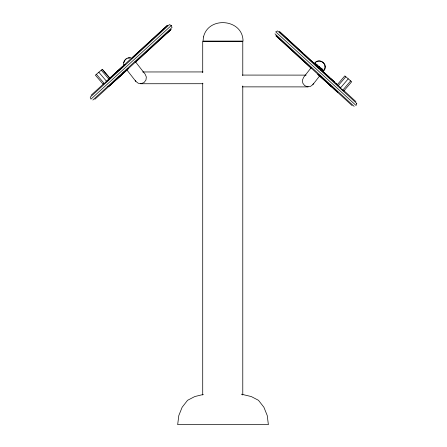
<?xml version="1.0" encoding="UTF-8"?>
<svg xmlns="http://www.w3.org/2000/svg" width="447" height="447" viewBox="0 0 447 447"><rect width="100%" height="100%" fill="white"/><g stroke="black" fill="none" stroke-linecap="round" stroke-linejoin="round"><path stroke-width="0.67" d="M123.892 62.636L124.484 61.021M311.252 67.558L303.625 77.32L302.429 80.13L302.803 83.153L304.636 85.589L307.447 86.779L310.469 86.411L312.906 84.572L313.381 83.449M116.684 78.638L116.131 79.795L126.814 70.14M312.906 84.572L319.683 75.895M322.985 71.671L323.829 70.592M337.39 84.584L344.81 75.895L351.683 81.762L343.821 90.965L339.418 87.199M337.96 85.958L345.816 76.755M340.385 88.031L348.247 78.828M342.815 90.104L350.677 80.901M124.685 60.485L126.244 58.803M123.59 65.977L125.071 64.541M107.783 86.712L109.353 85.969L119.98 75.979M122.003 74.079L124.031 72.174M126.054 70.274L127.574 68.844M131.859 58.104L167.407 25.35L105.922 81.684M135.469 62.256L171.123 29.401L94.842 99.307M91.121 95.245L103.939 83.5M171.307 25.501L90.937 99.145L90.221 97.167L169.396 24.619L171.307 25.501L172.022 27.485L92.853 100.033M167.245 32.961L170.117 30.329M109.766 78.242L122.45 66.732M123.461 65.815L124.987 64.429M122.495 73.358L124.015 71.978M109.353 85.969L128.63 68.475M112.588 75.582L124.249 65.044M112.465 75.996L117.142 71.883M118.176 70.972L120.254 69.145M102.262 69.296L110.124 78.499L102.262 69.296L95.395 75.163L103.257 84.366L108.632 79.773M123.819 72.291L124.864 71.414M126.954 69.654L128.524 68.33M203.346 394.455L194.747 396.562L187.567 400.305L182.164 407.217L178.806 415.537L177.671 424.65L268.379 424.65L267.239 415.537L263.886 407.217L258.483 400.305L251.303 396.562L241.335 394.181M130.613 57.752C126.557 57.177 122.607 60.976 123.601 65.094M127.943 58.009L130.233 57.92M142.654 71.967L202.96 71.933M242.341 75.079L306.111 75.118M140.581 83.745L202.966 83.712M242.335 86.863L308.184 86.897M317.923 67.503L318.974 68M126.618 69.592L135.86 81.421L138.296 83.259L141.325 83.628L144.13 82.438L145.962 80.002L146.337 76.979L145.146 74.168L135.061 61.267M314.543 63.34L322.779 69.777M320.756 69.743L323.075 71.559M315.286 63.239L314.945 62.954C319.577 57.043 328.931 64.754 324.014 70.43L323.667 70.145M316.269 64.05L317.744 65.262M318.61 65.977L319.476 66.692M321.214 68.123L322.684 69.335M317.957 74.219L320.046 75.979M326.746 75.476L330.378 78.672M333.496 81.41L334.535 82.321M329.344 77.325L315.141 64.429M330.355 78.242L334.412 81.907M319.169 75.549L330.869 86.12L330.316 84.969M320.493 69.38L334.697 82.27M335.714 83.192L337.234 84.572M319.94 75.543L320.957 76.465M317.862 74.342L337.647 92.294L333.602 88.489M279.593 31.676L340.066 87.087M344.045 90.73L355.879 101.575M274.978 33.816L354.147 106.364M352.158 105.632L275.877 35.732L311.023 68.117M279.593 31.676L302.954 53.199M303.966 54.137L313.615 63.027M319.426 75.174L320.946 76.599M323.98 79.454L324.997 80.404M326.008 81.36L332.585 87.539M320.946 69.911L323.902 72.788M101.257 70.157L109.118 79.359M98.832 72.23L106.688 81.432M96.401 74.308L104.263 83.505M135.385 80.298L135.86 81.421M242.777 75.498L242.777 41.32L202.714 41.32L202.714 72.71M242.777 85.964L242.777 394.992M202.714 83.17L202.714 394.992M324.958 66.324L324.723 68.603L323.639 70.626L314.571 63.15C317.683 59.216 324.578 61.323 324.958 66.324M203.519 36.922L203.016 41.096L243.028 41.096C242.995 18.964 208.492 15.723 203.519 36.922M356.779 103.492L356.063 105.475L275.693 31.832L277.604 30.944L356.779 103.492"/></g></svg>
